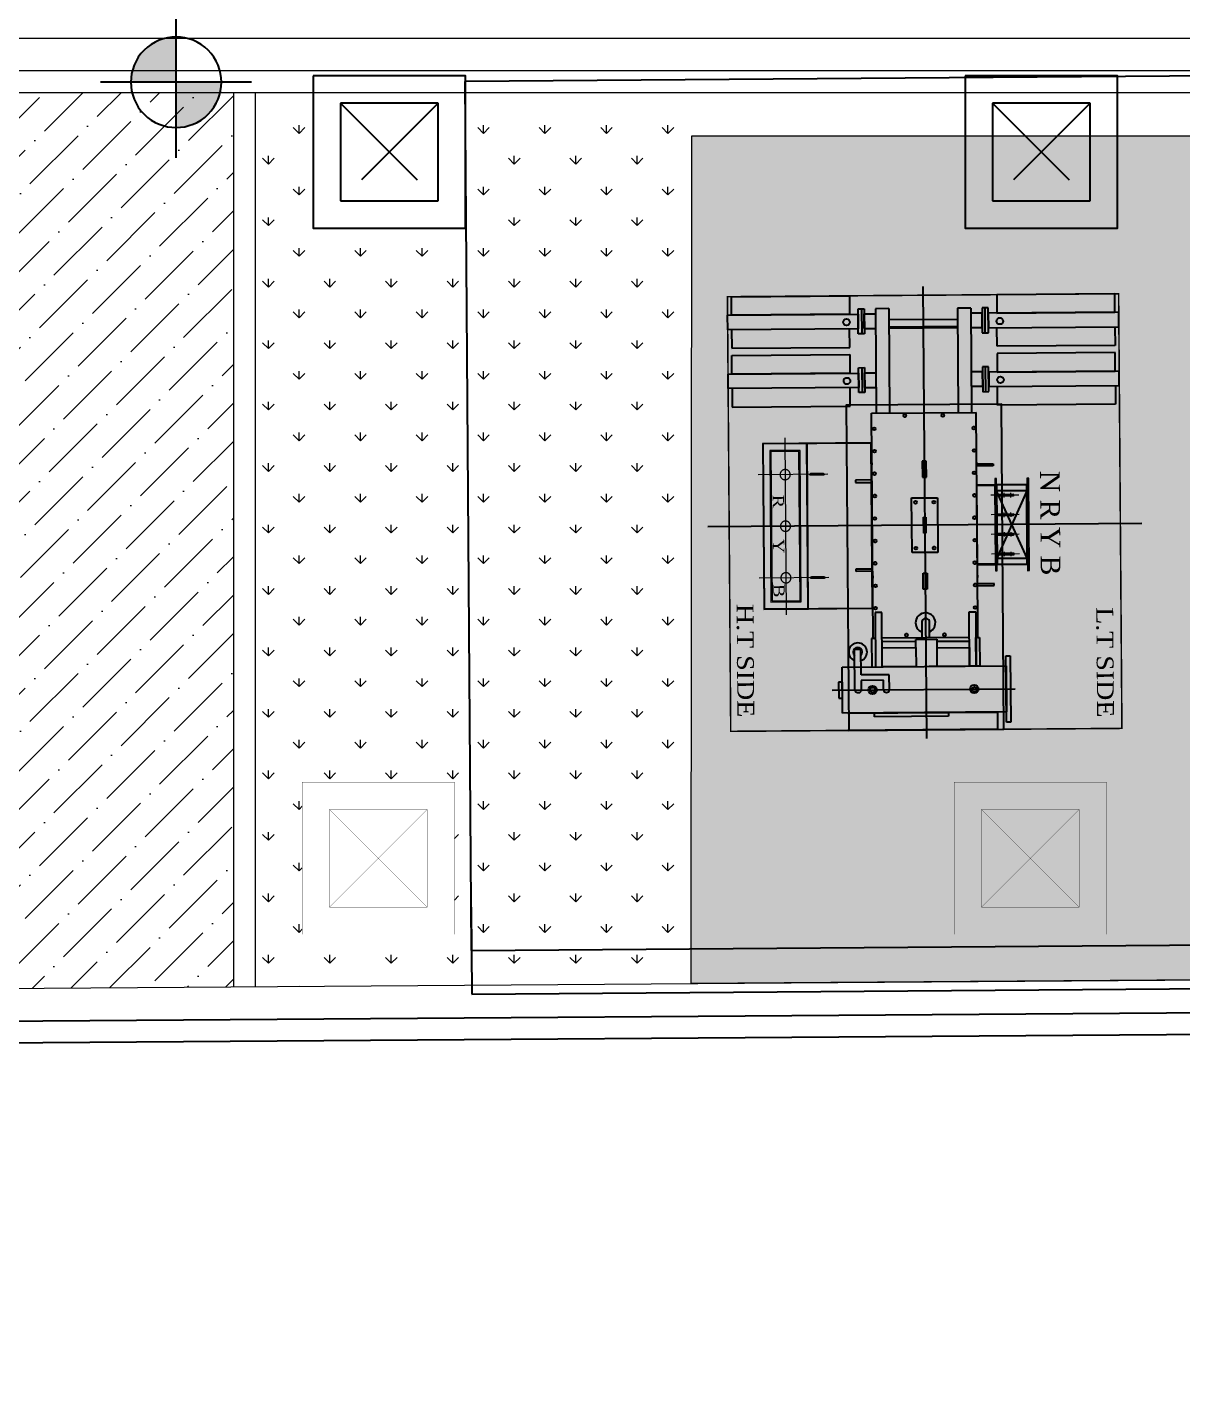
# Model space of a CAD drawing. Header units: millimetres. Extents: x 7964926 to 16080295, y -6277184 to -2986664.
# Drawn here: x 8028654 to 8033966, y -3153237 to -3146985 of the extents above; entities that cross this region are included whole.
import ezdxf
from ezdxf.enums import TextEntityAlignment as Align

# ---------------------------------------------------------------- set-up
doc = ezdxf.new("R2010")
doc.units = ezdxf.units.MM
doc.header["$LTSCALE"] = 2000
doc.header["$MEASUREMENT"] = 0
for name, pattern in [('( Hidden )', [0.375, 0.25, -0.125]), ('CENTER2', [1.125, 0.75, -0.125, 0.125, -0.125]), ('HIDDEN', [0.375, 0.25, -0.125])]:
    doc.linetypes.add(name, pattern=pattern)
for name, color, linetype in [('a-ele 0', 8, 'Continuous'), ('a-hatch', 8, 'Continuous'), ('EARTHPIT', 230, 'Continuous'), ('L-FL', 7, 'Continuous')]:
    doc.layers.add(name, color=color, linetype=linetype)
for name, color, linetype, lineweight in [('L - paving', 9, 'Continuous', 5), ('L-compound wall', 7, 'Continuous', 20), ('L-ELE 4', 27, 'Continuous', 9), ('L-kerb', 24, 'Continuous', 13), ('L-SHRUBS', 96, 'Continuous', 18), ('site equipment', 8, 'Continuous', 15)]:
    doc.layers.add(name, color=color, linetype=linetype, lineweight=lineweight)
doc.styles.add('Century Gothic', font='GOTHIC.TTF')
doc.styles.add('DUT', font='dutcheb.ttf')
doc.styles.get("Standard").update_dxf_attribs({"font": 'romans.shx', "width": 0.75})
doc.styles.add('TXT', font='dutcheb.ttf', dxfattribs={"width": 0.75, "height": 700})

# ---------------------------------------------------------------- blocks, each defined once
blk = doc.blocks.new('hv2')
at = {"layer": 'site equipment', "color": 252, "linetype": 'CENTER2', "ltscale": 1000}
for p, q in [((-774.8110310086095, -1527.249613139999), (-774.8110310086095, 50.95703860024254)), ((-393.584134542854, -279.9999999999879), (-1014.747295860672, -279.9999999999879)), ((57.84069811924798, -739.999999999988), (-1040.027420253032, -739.999999999988)), ((-393.5841345428538, -1199.999999999988), (-1014.747295860671, -1199.999999999988))]:
    blk.add_line(p, q, dxfattribs=at)
at = {"layer": 'site equipment', "color": 252, "linetype": 'HIDDEN', "ltscale": 1000}
for p, q in [((-433.3068889761393, -272.499999999988), (-547.6699407859755, -272.499999999988)), ((-433.3068889761393, -287.499999999988), (-547.6699407859755, -287.499999999988)), ((-433.3068889761391, -1192.499999999988), (-547.6699407859753, -1192.499999999988)), ((-433.3068889761391, -1207.499999999988), (-547.6699407859753, -1207.499999999988))]:
    blk.add_line(p, q, dxfattribs=at)
at = {"layer": 'site equipment', "color": 4}
for points in [[(-975.0000000000052, 1.19229e-11), (-5.1017e-12, 1.19229e-11), (-4.7748e-12, -1479.999999999988), (-975.0000000000048, -1479.999999999988)], [(-974.8110310086099, 1.19229e-11), (-574.8110310086098, 1.19229e-11), (-574.8110310086098, -1479.999999999988), (-974.8110310086096, -1479.999999999988)], [(-967.3110310086099, -7.499999999988077), (-582.3110310086098, -7.499999999988077), (-582.3110310086098, -1472.499999999988), (-967.3110310086096, -1472.499999999988)], [(-909.8110310086099, -64.99999999998808), (-639.8110310086098, -64.99999999998808), (-639.8110310086098, -1414.999999999988), (-909.8110310086096, -1414.999999999988)], [(-899.81103100861, -74.99999999998806), (-649.8110310086098, -74.99999999998806), (-649.8110310086098, -1404.999999999988), (-899.8110310086098, -1404.999999999988)]]:
    blk.add_lwpolyline(points, close=True, dxfattribs=at)
at = {"layer": 'site equipment', "color": 8, "linetype": 'HIDDEN', "ltscale": 2000}
blk.add_lwpolyline([(-967.5000000000052, -7.499999999988077), (-7.500000000005103, -7.499999999988077), (-7.500000000005103, -1472.499999999988), (-967.5000000000048, -1472.499999999988)], close=True, dxfattribs=at)
for centre in [(-774.8110310086099, -279.9999999999881), (-774.8110310086098, -739.999999999988), (-774.8110310086098, -1199.999999999988)]:
    blk.add_circle(centre, 45.3651914144866, dxfattribs=at)
at = {"layer": 'site equipment', "color": 252, "linetype": 'HIDDEN', "ltscale": 1000}
for centre, start, end in [((-547.6699407859755, -279.999999999988), 90, 270), ((-433.3068889761393, -279.999999999988), 270, 90), ((-547.6699407859753, -1199.999999999988), 90, 270), ((-433.3068889761391, -1199.999999999988), 270, 90)]:
    blk.add_arc(centre, 7.5, start, end, dxfattribs=at)
blk = doc.blocks.new('lv1')
at = {"layer": 'site equipment', "color": 8, "linetype": 'CENTER2', "ltscale": 1000}
for p, q in [((-674.9999999999937, 90.00000000003695), (-674.9999999999937, 340.000000000024)), ((-499.9999999999977, 90.00000000003698), (-499.9999999999977, 340.0000000000241)), ((-325.0000000000018, 90.00000000003705), (-325.0000000000018, 340.0000000000241)), ((-149.9999999999971, 90.00000000003706), (-149.9999999999971, 340.0000000000241)), ((-695.0000000000003, 225.0000000000464), (-654.9999999999965, 225.0000000000464)), ((-695.0000000000001, 165.0000000000193), (-654.9999999999962, 165.0000000000193)), ((-519.9999999999953, 225.0000000000464), (-480.0000000000003, 225.0000000000464)), ((-519.9999999999953, 165.0000000000194), (-480.0000000000003, 165.0000000000194)), ((-344.9999999999994, 225.0000000000465), (-304.9999999999957, 225.0000000000465)), ((-344.9999999999994, 165.0000000000194), (-304.9999999999956, 165.0000000000194)), ((-169.9999999999947, 225.0000000000465), (-129.9999999999995, 225.0000000000465)), ((-169.9999999999947, 165.0000000000195), (-129.9999999999995, 165.0000000000195))]:
    blk.add_line(p, q, dxfattribs=at)
at = {"layer": 'site equipment', "color": 252, "linetype": 'HIDDEN', "ltscale": 1000}
for p, q in [((-685.0000000000013, 232.5000000000412), (-664.9999999999952, 232.5000000000412)), ((-685.0000000000013, 217.5000000000173), (-664.9999999999952, 217.5000000000173)), ((-685.0000000000013, 172.500000000014), (-664.9999999999952, 172.500000000014)), ((-685.0000000000013, 157.5000000000245), (-664.9999999999952, 157.5000000000245)), ((-509.9999999999966, 232.5000000000412), (-489.9999999999991, 232.5000000000412)), ((-509.9999999999966, 217.5000000000174), (-489.999999999999, 217.5000000000174)), ((-509.9999999999966, 172.5000000000141), (-489.999999999999, 172.5000000000141)), ((-509.9999999999966, 157.5000000000246), (-489.999999999999, 157.5000000000246)), ((-335.0000000000006, 232.5000000000413), (-314.9999999999944, 232.5000000000413)), ((-335.0000000000006, 217.5000000000174), (-314.9999999999944, 217.5000000000174)), ((-335.0000000000006, 172.5000000000141), (-314.9999999999944, 172.5000000000141)), ((-335.0000000000006, 157.5000000000246), (-314.9999999999944, 157.5000000000246)), ((-159.9999999999959, 232.5000000000413), (-139.9999999999983, 232.5000000000413)), ((-159.9999999999959, 217.5000000000174), (-139.9999999999983, 217.5000000000174)), ((-159.9999999999959, 172.5000000000143), (-139.9999999999983, 172.5000000000143)), ((-159.9999999999959, 157.5000000000246), (-139.9999999999983, 157.5000000000246))]:
    blk.add_line(p, q, dxfattribs=at)
at = {"layer": 'site equipment', "color": 150}
for points in [[(-825.0000000000017, 305.0000000000367), (1.9291e-12, 305.0000000000367), (1.9362e-12, 290.0000000000473), (-825.0000000000017, 290.0000000000473)], [(-769.9999999999997, 290.0000000000471), (-55, 290.0000000000471), (-55, 20.00000000002839), (-769.9999999999997, 20.00000000002839)], [(-825.0000000000014, 20.00000000002819), (2.0286e-12, 20.00000000002819), (2.0286e-12, 5.000000000038794), (-825.0000000000014, 5.000000000038794)], [(-825.0000000000014, 5.000000000038568), (2.0322e-12, 5.000000000038568), (2.0322e-12, 3.08376e-11), (-825.0000000000014, 3.08376e-11)]]:
    blk.add_lwpolyline(points, close=True, dxfattribs=at)
at = {"layer": 'site equipment', "color": 252, "linetype": 'HIDDEN', "ltscale": 1000}
for points in [[(-765.0000000000003, 290.0000000000471), (-59.99999999999942, 290.0000000000471), (-59.99999999999942, 20.00000000002839), (-765.0000000000003, 20.00000000002839)], [(-685.0000000000013, 290.0000000000471), (-685.0000000000013, 140.0000000000138), (-664.9999999999952, 140.0000000000138), (-664.9999999999952, 290.0000000000472)], [(-509.9999999999966, 290.0000000000472), (-509.9999999999966, 140.0000000000138), (-489.999999999999, 140.0000000000138), (-489.999999999999, 290.0000000000472)], [(-335.0000000000006, 290.0000000000472), (-335.0000000000006, 140.0000000000139), (-314.9999999999944, 140.0000000000139), (-314.9999999999944, 290.0000000000472)], [(-159.9999999999959, 290.0000000000473), (-159.9999999999959, 140.0000000000139), (-139.9999999999983, 140.0000000000139), (-139.9999999999983, 290.0000000000473)]]:
    blk.add_lwpolyline(points, close=True, dxfattribs=at)
blk = doc.blocks.new('E222')
at = {"layer": 'a-ele 0'}
for p, q in [((-9.313226e-10, 200, 0.5319265347188662), (9.313226e-10, 4199.777950156479, 0.5319265347188662)), ((1217.931764754467, 3114.507116033696), (1217.93177369982, 3199.778120626695)), ((1217.93177369982, 3199.778120626695), (1760.711001856252, 3199.778071916197)), ((1760.711001856252, 3199.778071916197), (1760.710992909037, 3114.507067323663)), ((2099.683193087578, 3240.116467801389), (2099.682974769734, 1159.439777281135)), ((2438.655381682329, 3199.778000780847), (2438.655372736976, 3114.506996188779)), ((2981.434175845236, 3199.777952069417), (2438.655381682329, 3199.778000780847)), ((2981.434166898951, 3114.506947476417), (2981.434175845236, 3199.777952069417)), ((1800.370657638646, 3024.448979842942), (1800.370669693686, 3139.334788314998)), ((1800.370669693686, 3139.334788314998), (1828.37750260625, 3139.33478537621)), ((1816.040122134611, 3139.334786671214), (1816.040110079572, 3024.448978198692)), ((1828.37750260625, 3139.33478537621), (1828.377490552142, 3024.448976904154)), ((1880.260258829221, 3139.334779932629), (1880.260208387859, 2658.640194245148)), ((1941.925288506783, 3139.334773462266), (1880.260258829221, 3139.334779932629)), ((1941.925288506783, 3139.334773462266), (1941.925238069147, 2658.640187774785)), ((2257.441082349047, 3139.334740355145), (2257.441031910479, 2658.64015466813)), ((2319.106112027541, 3139.334733886179), (2257.441082349047, 3139.334740355145)), ((2319.106112027541, 3139.334733886179), (2319.106061589904, 2658.640148198232)), ((2370.988868250512, 3139.33472844027), (2370.988856195472, 3024.448919969146)), ((2398.995701161213, 3139.334725501482), (2370.988868250512, 3139.33472844027)), ((2383.326248722151, 3139.334727146197), (2383.326236668043, 3024.448918675538)), ((2398.995689108968, 3024.448917030357), (2398.995701161213, 3139.334725501482)), ((1199.682958794757, 3047.508476857096), (1199.682965827174, 3114.507117949426)), ((1199.682965827174, 3114.507117949426), (1800.370667087845, 3114.507063161582)), ((1760.710992909037, 3114.507067323663), (1217.931764754467, 3114.507116033696)), ((1800.370667087845, 3114.507063161582), (1800.370660058223, 3047.508422067389)), ((1828.377493031323, 3048.099890370853), (1828.377500125207, 3115.683871910442)), ((1828.377500125207, 3115.683871910442), (1880.260256345384, 3115.683866467793)), ((2257.441076903604, 3087.435325779487), (1941.925283060409, 3087.435358884279)), ((2370.988865766674, 3115.683814976364), (2319.106109543703, 3115.683820419945)), ((2370.988858676516, 3048.099833433516), (2370.988865766674, 3115.683814976364)), ((2398.995698558167, 3114.507000348997), (2398.995691526681, 3047.508359254338)), ((2999.68296582438, 3114.506945562084), (2398.995698558167, 3114.507000348997)), ((2438.655372736976, 3114.506996188779), (2981.434166898951, 3114.506947476417)), ((2999.682958794758, 3047.508304466959), (2999.68296582438, 3114.506945562084)), ((1800.370660058223, 3047.508422067389), (1199.682958794757, 3047.508476857096)), ((1217.93175772205, 3047.508474941831), (1217.931748776696, 2962.237470346969)), ((1760.710976929404, 2962.237421635538), (1760.710985879414, 3047.508426230401)), ((1828.377490552142, 3024.448976904154), (1800.370657638646, 3024.448979842942)), ((1828.377493031323, 3048.099890370853), (1880.260249255225, 3048.099884926342)), ((2257.441073409282, 3054.135653284379), (1941.925279565155, 3054.135686390102)), ((2257.44107277412, 3048.099845348392), (1941.925278933719, 3048.099878452719)), ((2370.988858676516, 3048.099833433516), (2319.106102454476, 3048.099838878028)), ((2370.988856195472, 3024.448919969146), (2398.995689108968, 3024.448917030357)), ((2398.995691526681, 3047.508359254338), (2999.682958794758, 3047.508304466959)), ((2438.655356757343, 2962.237350500189), (2438.655365706422, 3047.508355095051)), ((2981.434159869328, 3047.508306383621), (2981.43415092025, 2962.237301788759)), ((1217.931748776696, 2962.237470346969), (1760.710976929404, 2962.237421635538)), ((2981.43415092025, 2962.237301788759), (2438.655356757343, 2962.237350500189)), ((1217.931736355647, 2843.856798781548), (1217.931745302863, 2929.127803374082)), ((1217.931745302863, 2929.127803374082), (1760.710973457433, 2929.127754662186)), ((1760.710973457433, 2929.127754662186), (1760.710964508354, 2843.856750070583)), ((2438.65535328351, 2929.127683527768), (2438.655344336294, 2843.856678933837)), ((2981.434147447348, 2929.127634814941), (2438.65535328351, 2929.127683527768)), ((2981.434138499201, 2843.856630223338), (2981.434147447348, 2929.127634814941)), ((1199.682930395938, 2776.858159603086), (1199.682937426493, 2843.856800696347)), ((1199.682937426493, 2843.856800696347), (1800.370638688095, 2843.856745907571)), ((1760.710964508354, 2843.856750070583), (1217.931736355647, 2843.856798781548)), ((1800.370629239827, 2753.798662589863), (1800.370641294867, 2868.68447106285)), ((1800.370638688095, 2843.856745907571), (1800.370631657541, 2776.858104813844)), ((1800.370641294867, 2868.68447106285), (1828.377474207431, 2868.684468123131)), ((1816.040093735791, 2868.684469417669), (1816.04008167889, 2753.798660945147)), ((1828.377474207431, 2868.684468123131), (1828.377462153323, 2753.798659650609)), ((1828.377464634366, 2777.44957311824), (1828.377471726388, 2845.033554658294)), ((1828.377471726388, 2845.033554658294), (1880.260227948427, 2845.033549215645)), ((2370.988837369718, 2845.033497723285), (2319.106081144884, 2845.033503167331)), ((2370.988839850761, 2868.684411187656), (2370.988827796653, 2753.798602716998)), ((2370.988830278628, 2777.449516181369), (2370.988837369718, 2845.033497723285)), ((2398.995672764257, 2868.684408249334), (2370.988839850761, 2868.684411187656)), ((2383.326220323332, 2868.684409892187), (2383.32620826643, 2753.798601420131)), ((2398.995660710149, 2753.798599777278), (2398.995672764257, 2868.684408249334)), ((2398.995670157485, 2843.856683096383), (2398.995663127862, 2776.858042001259)), ((2999.682937427424, 2843.856628309004), (2398.995670157485, 2843.856683096383)), ((2438.655344336294, 2843.856678933837), (2981.434138499201, 2843.856630223338)), ((2999.682930397801, 2776.85798721388), (2999.682937427424, 2843.856628309004)), ((1800.370631657541, 2776.858104813844), (1199.682930395938, 2776.858159603086)), ((1217.931729323231, 2776.858157687821), (1217.931720376015, 2691.58715309389)), ((1760.710948532447, 2691.587104382459), (1760.710957478732, 2776.858108978253)), ((1828.377462153323, 2753.798659650609), (1800.370629239827, 2753.798662589863)), ((1828.377464634366, 2777.44957311824), (1880.260220856406, 2777.449567673728)), ((2370.988830278628, 2777.449516181369), (2319.106074053794, 2777.449521624018)), ((2370.988827796653, 2753.798602716998), (2398.995660710149, 2753.798599777278)), ((2398.995663127862, 2776.858042001259), (2999.682930397801, 2776.85798721388)), ((2438.655328358524, 2691.58703324711), (2438.655337307602, 2776.858037841507)), ((2981.434131468646, 2776.857989131008), (2981.434122521431, 2691.586984535679)), ((1217.931720376015, 2691.58715309389), (1760.710948532447, 2691.587104382459)), ((2981.434122521431, 2691.586984535679), (2438.655328358524, 2691.58703324711)), ((1858.892343590036, 1622.547282085754), (1858.892452305183, 2658.640196487308)), ((1858.892452305183, 2658.640196487308), (2340.473817673512, 2658.640145958401)), ((2340.473717198707, 1701.066858318634), (2340.473817673512, 2658.640145958401)), ((1858.892428306863, 2429.944915990346), (1858.892427339219, 2420.724565173499)), ((2090.610700855963, 2436.109949508682), (2090.610693084076, 2362.03941790387)), ((2108.755522424355, 2436.10994760599), (2090.610700855963, 2436.109949508682)), ((2108.755514650606, 2362.039416000247), (2108.755522424355, 2436.10994760599)), ((2340.473793677054, 2429.944865459577), (2340.473792711273, 2420.724514642265)), ((2340.473792778328, 2421.366957225837), (2416.339229838923, 2421.366949266289)), ((2416.339228959754, 2412.965597799979), (2340.473791895434, 2412.965605760459)), ((2416.339229838923, 2421.366949266289), (2416.339228959754, 2412.965597799979)), ((1782.460541930981, 2351.715668676421), (1782.460540738888, 2340.353199780919)), ((1858.892420100979, 2351.715660657268), (1782.460541930981, 2351.715668676421)), ((1782.460540738888, 2340.353199780919), (1858.892418906092, 2340.353191760835)), ((2090.610693084076, 2362.03941790387), (2108.755514650606, 2362.039416000247)), ((2340.473786481656, 2361.350991347339), (2340.473787362688, 2369.752342812717)), ((2040.109376818873, 2015.93090470694), (2040.109403192066, 2267.280713625252)), ((2040.109403192066, 2267.280713625252), (2159.256784657017, 2267.280701125041)), ((2159.256784657017, 2267.280701125041), (2159.256758285687, 2015.930892204866)), ((2570.158813824877, 2296.586830321234), (2430.799322413281, 1986.899157351814)), ((2570.158781330102, 1986.899142727721), (2430.799354908988, 2296.586844944395)), ((3098.50843874272, 2141.51548270043), (1100.857722734101, 2141.69609090453)), ((2094.55805975385, 2104.829084170982), (2094.558067473583, 2178.382522733882)), ((2094.558067473583, 2178.382522733882), (2104.808101720177, 2178.382521659136)), ((2104.808101720177, 2178.382521659136), (2104.808094002307, 2104.829083097167)), ((2104.808094002307, 2104.829083097167), (2094.55805975385, 2104.829084170982)), ((2159.256758285687, 2015.930892204866), (2040.109376818873, 2015.93090470694)), ((1782.460497838445, 1931.496003723703), (1782.460499028675, 1942.858472619671)), ((1782.460499028675, 1942.858472619671), (1858.892377199605, 1942.858464600053)), ((1858.892376007512, 1931.495995703153), (1782.460497838445, 1931.496003723703)), ((1858.892373791896, 1910.383125004824), (1858.89237259794, 1899.020656107459)), ((2090.610639054328, 1847.101658225991), (2090.610646824353, 1921.172189829871)), ((2090.610646824353, 1921.172189829871), (2108.755468392745, 1921.172187925782)), ((2108.755468392745, 1921.172187925782), (2108.755460618995, 1847.101656320505)), ((2340.473739160225, 1910.38307447359), (2340.473737968132, 1899.020605575759)), ((2108.755460618995, 1847.101656320505), (2090.610639054328, 1847.101658225991)), ((2416.339172013104, 1870.245941577945), (2340.473734950647, 1870.245949537028)), ((2340.473734069616, 1861.844598072115), (2416.33917113021, 1861.844590112101)), ((2416.33917113021, 1861.844590112101), (2416.339172013104, 1870.245941577945)), ((1868.299328527413, 1741.099135558121), (1868.29930226691, 1490.828656879719)), ((1898.437260845676, 1741.099132395815), (1868.299328527413, 1741.099135558121)), ((1898.437234585173, 1490.828653716948), (1898.437260845676, 1741.099132395815)), ((2083.758124915883, 1624.571436276659), (2083.758133013733, 1701.737191747874)), ((2117.595824766904, 1624.571432727389), (2117.595832862891, 1701.73718819581)), ((2300.928790324368, 1490.828611484729), (2300.928816582076, 1741.099090162199)), ((2300.928816582076, 1741.099090162199), (2331.066748902202, 1741.099086999427)), ((2331.066748902202, 1741.099086999427), (2331.066722641699, 1490.828608322423)), ((2339.8433216298, 1622.547231621109), (2339.843329867348, 1701.046923900023)), ((1771.671071859077, 1385.996684863232), (1771.671091368422, 1571.921967554837)), ((1801.885709264315, 1571.921964385081), (1771.671091368422, 1571.921967554837)), ((1801.885696994141, 1454.981361763086), (1801.885709264315, 1571.921964385081)), ((1851.077637735754, 1622.547282906715), (1851.07762391679, 1490.828658686485)), ((1868.299316088669, 1622.547281099017), (1851.077637735754, 1622.547282906715)), ((1898.437243768945, 1578.350205349736), (2054.546436962672, 1578.350188969169)), ((1898.437243768945, 1578.350205349736), (2054.546436962672, 1578.350188969169)), ((1898.437248618342, 1624.571455722675), (2300.928804357536, 1624.571413490455)), ((2054.54643995408, 1606.859705048613), (1898.437246757559, 1606.859721429646)), ((2054.546436962672, 1578.350188969169), (2054.546427779831, 1490.828637337312)), ((2054.54643995408, 1606.859705048613), (2054.546440922655, 1616.091967260465)), ((2054.546440922655, 1616.091967260465), (2150.854506338947, 1616.091957155615)), ((2054.546436962672, 1578.350188969169), (2054.54643995408, 1606.859705048613)), ((2150.854506338947, 1616.091957155615), (2150.854493197054, 1490.828627231531)), ((2150.854502220638, 1576.821354246698), (2300.928799345158, 1576.821338498499)), ((2150.854502220638, 1576.821354246698), (2300.928799345158, 1576.821338498499)), ((2300.928802338429, 1605.330854580272), (2150.854505212047, 1605.330870326608)), ((2300.928799345158, 1576.821338498499), (2300.928790324368, 1490.828611484729)), ((2300.928799345158, 1576.821338498499), (2300.928802338429, 1605.330854580272)), ((2331.066722641699, 1490.828608322423), (2331.066736462526, 1622.547232541255)), ((2331.066736462526, 1622.547232541255), (2348.288414811715, 1622.54723073449)), ((2348.288414811715, 1622.54723073449), (2348.288400992752, 1490.828606515191)), ((2468.740478742868, 1232.211063432973), (2468.740300898441, 1537.262443203479)), ((2468.740300898441, 1537.262443203479), (2488.102546839975, 1537.262441171799)), ((2488.102546839975, 1537.262441171799), (2488.102724683471, 1232.211061401293)), ((1715.292282647453, 1279.168984490912), (1715.292304855771, 1490.828672934789)), ((1715.292304855771, 1490.828672934789), (2468.898991244846, 1490.82859386038)), ((1930.9142528316, 1454.981348225381), (1801.885696994141, 1454.981361763086)), ((2054.546427779831, 1490.828637337312), (1898.437234586104, 1490.828653717879)), ((1930.914245550521, 1385.6073031025), (1930.9142528316, 1454.981348225381)), ((2300.928790324368, 1490.828611484729), (2114.275414886884, 1490.828631069511)), ((2331.066722641699, 1490.828608322423), (2300.928790324368, 1490.828611484729)), ((2348.288400992752, 1490.828606515191), (2331.066722641699, 1490.828608322423)), ((2468.898991244846, 1490.82859386038), (2468.898969035596, 1279.168905417435)), ((1668.00305966381, 1385.607330688741), (2509.893281549216, 1385.84698809497)), ((1697.667295756749, 1422.366014956962), (1697.667288004421, 1348.47871136805)), ((1715.292297674343, 1422.366013108287), (1697.667295756749, 1422.366014956962)), ((1715.292289920151, 1348.478709517978), (1715.292297674343, 1422.366013108287)), ((1904.215830094181, 1429.365781136788), (1801.885694308206, 1429.365791874006)), ((1801.885694308206, 1429.365791874006), (1801.885689208284, 1380.765120349824)), ((1904.215825502761, 1385.587205446325), (1904.215830094181, 1429.365781136788)), ((1697.667288004421, 1348.47871136805), (1715.292289920151, 1348.478709517978)), ((2468.898969035596, 1279.168905417435), (1715.292282647453, 1279.168984490912)), ((1738.670428606681, 1279.168982037343), (2427.621423449367, 1279.168909747619)), ((1862.019598226994, 1261.738179408945), (1862.019600057043, 1279.168969095219)), ((1862.019600057043, 1279.168969095219), (2201.881676507182, 1279.16893343348)), ((2201.881674679928, 1261.738143747207), (1862.019598226994, 1261.738179408945)), ((2201.881676507182, 1279.16893343348), (2201.881674679928, 1261.738143747207)), ((2427.621423449367, 1279.168909747619), (2427.621624969877, 1199.778001938015)), ((2427.621624969877, 1199.778001938015), (1738.670630127191, 1199.77807422867)), ((2488.102724683471, 1232.211061401293), (2468.740478742868, 1232.211063432973)), ((0, 400), (0, 200)), ((0, 200), (24399.68297478184, 200)), ((0, 200), (1.8626451e-09, 0)), ((1.8626451e-09, 0), (24399.68297478184, 1.8626451e-09))]:
    blk.add_line(p, q, dxfattribs=at)
blk.add_lwpolyline([(5265.740086928941, 4199.777950155549), (9.313226e-10, 4199.777950156479)], dxfattribs=at)
at = {"layer": 'a-ele 0', "const_width": 7.142857142857138}
blk.add_lwpolyline([(2999.682974771597, 3199.777950155083), (2999.682974769734, 1199.777950154617), (1199.682974767871, 1199.778122542891), (1199.682974773459, 3199.778122541029)], close=True, dxfattribs=at)
at = {"layer": 'a-ele 0'}
for points in [[(2456.606969948858, 1199.777998896781), (2456.606917141937, 2696.462870398537), (1742.759786917828, 2696.462945302017), (1742.759839724749, 1199.778073798865)], [(2423.057165845297, 2326.128015511204), (2423.057127123699, 1957.083522457629), (2340.473744061775, 1957.083531121723), (2340.473782785237, 2326.128024175763)], [(2423.057165574283, 2323.547284790315), (2423.057127394713, 1959.664253176655), (2340.47374433279, 1959.664261842146), (2340.47378251236, 2323.547293456272)], [(2570.158816649579, 2323.547269349452), (2430.799357732758, 2323.547283972148), (2430.799319553189, 1959.66425235942), (2570.158778467216, 1959.66423773719)], [(2570.158781330102, 1986.899142727721), (2570.158813824877, 2296.586830321234), (2430.799354908988, 2296.586844944395), (2430.799322413281, 1986.899157351814)]]:
    blk.add_lwpolyline(points, close=True, dxfattribs=at)
for centre, radius in [((1746.773044167087, 3078.514959583059), 15.20655701395585), ((2452.593313924037, 3078.514885522425), 15.20655701395585), ((1746.773015768267, 2807.86464232998), 15.20655701395585), ((2452.59328552708, 2807.86456826888), 15.20655701395585), ((2012.31989381928, 2646.381787996274), 6.551734426947488), ((2187.046373587102, 2646.381769661326), 6.551734426947488), ((1870.528364192694, 2587.000277081039), 6.551734426947488), ((2328.83789075166, 2587.000228993129), 6.551734426947488), ((1870.528353361413, 2483.771048256662), 6.551734426947488), ((2328.837879919447, 2483.771000167821), 6.551734426947488), ((1870.5283425292, 2380.541819429956), 6.551734426947488), ((2328.837869090028, 2380.541771339718), 6.551734426947488), ((1870.528331696055, 2277.312590603251), 6.551734426947488), ((2057.170865622349, 2247.235588971991), 6.551734426947488), ((2142.195318019949, 2247.235580049921), 6.551734426947488), ((2328.837858257815, 2277.312542513945), 6.551734426947488), ((1870.528320864774, 2174.083361775149), 6.551734426947488), ((2328.837847426534, 2174.083313686773), 6.551734426947488), ((1870.528310032561, 2070.854132950306), 6.551734426947488), ((2328.837836595252, 2070.854084860999), 6.551734426947488), ((2057.17084345594, 2035.976025779731), 6.551734426947488), ((2142.19529585354, 2035.976016858592), 6.551734426947488), ((1870.52829920128, 1967.624904123135), 6.551734426947488), ((2328.837825761177, 1967.624856033828), 6.551734426947488), ((1870.528288369067, 1864.395675297361), 6.551734426947488), ((2328.837814931758, 1864.395627207123), 6.551734426947488), ((1870.528277539648, 1761.166446470656), 6.551734426947488), ((2328.837804098613, 1761.166398381814), 6.551734426947488), ((2012.319787889719, 1636.829836170189), 6.551734426947488), ((2187.04626765661, 1636.829817836173), 6.551734426947488), ((1853.861855532042, 1385.652469807304), 19.16929937034325), ((1853.861855532042, 1385.652469807304), 11.42710720835466), ((2321.765481459908, 1385.847007833421), 19.16929937034325), ((2322.395590524189, 1385.21610009484), 10.76904385756561)]:
    blk.add_circle(centre, radius, dxfattribs=at)
for centre, radius, start, end in [((2099.683033616282, 1692.515797802247), 45.51054229855274, 293.1784750724349, 249.5177699841931), ((2100.676982135512, 1694.079113323707), 18.57131176696781, 24.35320244413424, 155.6467854952563), ((1787.305012471974, 1560.068469257094), 42.15438257618036, 290.2360066593729, 248.2305297985195), ((1786.547768720426, 1559.921706386376), 20.98369806079599, 316.9657097681678, 224.8493661717761), ((1787.882311061025, 1389.756593551487), 16.64155010426409, 193.0578657699858, 327.2957576669405), ((1917.564470554702, 1386.347784586251), 13.3702956334257, 183.2610730576536, 356.8251875404556)]:
    blk.add_arc(centre, radius, start, end, dxfattribs=at)
at = {"layer": 'a-ele 0', "zscale": 0.5161461441302725}
for name, p, xscale, yscale, rotation in [('hv2', (1858.892357975244, 1759.657681522891), -0.5161461448296933, 0.5161461434327065, 179.9999940296186), ('lv1', (2580.481698105112, 1928.695468010846), -0.5161461441312016, 0.5161461434327066, 89.99999408131039)]:
    blk.add_blockref(name, p, dxfattribs=dict(at, xscale=xscale, yscale=yscale, rotation=rotation))
at = {"layer": 'a-ele 0', "style": 'TXT'}
blk.add_text('N R Y B', height=90.32557522279767, rotation=269.9999940235845, dxfattribs=at).set_placement((2677.247137100436, 2147.143199407496), align=Align.MIDDLE_CENTER)
at = {"layer": 'a-ele 0', "style": 'DUT'}
for s, height, rotation, width, p in [('  R      Y      B', 51.61461441325729, 269.9999940235845, 1.199999999999999, (1400.613837655633, 2333.968571222387, -6.84889426183e-05)), ('H.T SIDE', 77.42192161954084, 269.9943657342569, 1.1, (1231.225869498216, 1785.372144498397)), ('L.T SIDE', 77.42192161954084, 269.9943657342569, 1.1, (2886.077630074695, 1758.086378494277))]:
    blk.add_text(s, height=height, rotation=rotation, dxfattribs=dict(at, width=width)).set_placement(p)
blk = doc.blocks.new('CU-1')
at = {"layer": 'EARTHPIT', "color": 7, "const_width": 1}
for points in [[(-349.9999999990687, 350), (-349.9999999990687, -350), (350, -350), (350, 350)], [(-224.9999999990687, 225), (-224.9999999990687, -225), (225, -225), (225, 225)]]:
    blk.add_lwpolyline(points, close=True, dxfattribs=at)
at = {"layer": 'EARTHPIT', "color": 253, "const_width": 1}
for points in [[(-224.9999999990687, -225), (225, 225)], [(-224.9999999990687, 225), (225, -225)]]:
    blk.add_lwpolyline(points, dxfattribs=at)
blk = doc.blocks.new('GI-1')
at = {"layer": 'EARTHPIT', "color": 8, "linetype": '( Hidden )'}
for p, q in [((-225, 225), (224.9999999990687, -225)), ((224.9999999990687, 225), (-225, -225))]:
    blk.add_line(p, q, dxfattribs=at)
at = {"layer": 'EARTHPIT', "color": 7}
blk.add_lwpolyline([(-350, 350), (-350, -350), (349.9999999990687, -350), (349.9999999990687, 350)], close=True, dxfattribs=at)
at = {"layer": 'EARTHPIT', "color": 7, "linetype": '( Hidden )'}
blk.add_lwpolyline([(-225, 225), (-225, -225), (224.9999999990687, -225), (224.9999999990687, 225)], close=True, dxfattribs=at)
blk = doc.blocks.new('finish lvl')
h = blk.add_hatch(color=256)
edge = h.paths.add_edge_path()
edge.add_ellipse((0.03779312691722225, 0.003030802937928456), major_axis=(-0.030468540123942, 0.030468540123942), ratio=0.9999999999984531, start_angle=-45.0000000000443, end_angle=45.00000000010281)
edge.add_line((-0.005295895751714852, 0.003030802937701083), (0.03779312691722236, 0.003030802937701083))
edge.add_line((0.03779312691722225, 0.003030802937928456), (0.03779312691722225, 0.04611982560686556))
edge = h.paths.add_edge_path()
edge.add_ellipse((0.03779312691722225, 0.003030802937928456), major_axis=(-0.030468540123909, 0.030468540123909), ratio=0.9999999999995983, start_angle=134.9999999999885, end_angle=224.999999999953)
edge.add_line((0.0808821495866141, 0.003030802938383204), (0.03779312691767689, 0.003030802938383204))
edge.add_line((0.03779312691722225, 0.003030802937928456), (0.03779312691722225, -0.04005821973088135))
for p, q in [((0.03779312691676751, 0.07484584072017242), (0.03779312691722225, -0.06878423484386076)), ((-0.03402191086343009, 0.00303080293815583), (0.4857257542894331, 0.003030802937473709))]:
    blk.add_line(p, q)
blk.add_ellipse((0.037793126917677, 0.00303080293815583), major_axis=(-0.030468540123953, 0.030468540123953), ratio=0.9999999999978331, start_param=1.570796326794534, end_param=7.85398163397412)
at = {"layer": 'L-FL'}
for tag, p in [('%%P0.00', (0.1256311287966128, 0.03566715156830469)), ('FIN.LVL.', (0.1074625354408454, -0.1030079454646966))]:
    blk.add_attdef(tag, p, '', height=0.08000000000000004, dxfattribs=at)

msp = doc.modelspace()

# ---------------------------------------------------------------- hatches: boundary and pattern name
at = {"layer": 'a-hatch'}
h = msp.add_hatch(dxfattribs=at)
h.set_pattern_fill('TRIANG', color=251, scale=500)
h.set_pattern_definition([(59.99999999999999, (0, 0), (-93.74999981849642, 162.3797631047911), [93.75, -93.75]), (120, (0, 0), (-187.4999998184964, 1.047911618590192e-07), [93.74999999999999, -93.74999999999999]), (0, (-46.875, 81.1898815), (93.75, 162.379763), [93.75, -93.75])])
h.paths.add_polyline_path([(8031711.253577098, -3151385.561062782), (8053776.253577096, -3151227.695508309), (8053776.253577095, -3147484.965179923), (8031711.253577098, -3147484.965179923)])
at = {"layer": 'L - paving'}
h = msp.add_hatch(dxfattribs=at)
h.set_pattern_fill('ANSI36', color=37, scale=1000)
h.set_pattern_definition([(45, (-66999.18142207712, -4262.856492862105), (66.29126073623884, 243.0679560328757), [312.5, -62.5, 0, -62.5])])
h.paths.add_polyline_path([(8028402.285093624, -3151409.235304539), (8029602.285093624, -3151400.64982231), (8029602.285093624, -3147284.96646662), (8028402.285093622, -3147284.96646662)])
at = {"layer": 'L-SHRUBS'}
h = msp.add_hatch(dxfattribs=at)
h.set_pattern_fill('GRASS', color=256, scale=200)
h.set_pattern_definition([(90, (0, 0), (-141.4213562, 141.4213562), [37.5, -245.3427126]), (45, (0, 0), (-141.4213562373095, 141.4213562373095), [37.5, -162.5]), (135, (0, 0), (-141.4213562373095, -141.4213562373095), [37.5, -162.5])])
edge = h.paths.add_edge_path()
edge.add_line((8031710.864541716, -3147374.578551162), (8031289.552188724, -3147374.578551162))
edge.add_ellipse((8031203.743653522, -3147287.612160286), major_axis=(-121.8905276107907, 8.304043267926543), ratio=0.9999999999801303, start_angle=93.89758136373621, end_angle=138.5134074135546, ccw=False)
edge.add_ellipse((8031203.743653522, -3147287.612160286), major_axis=(-121.8905276107907, 8.304043267926543), ratio=0.9999999999801303, start_angle=49.281334239526984, end_angle=93.89758136373621, ccw=False)
edge.add_line((8031117.93511832, -3147374.578551162), (8029685, -3147374.578551162))
edge.add_line((8029702.285093624, -3147374.578551162), (8029702.285093624, -3151397.787994901))
edge.add_line((8029703.570958577, -3151397.03128599), (8031712.150406669, -3151388.44852601))
edge.add_line((8031712.150406669, -3151388.44852601), (8031710.864541716, -3147374.578551162))
h.paths.add_polyline_path([(8030044.316016262, -3150584.580577617), (8030044.316016262, -3151034.580577617), (8030494.316016261, -3151034.580577617), (8030494.316016261, -3150584.580577617)], flags=0)
h.paths.add_polyline_path([(8029919.316016262, -3150459.580577617), (8029919.316016262, -3151159.580577617), (8030619.316016261, -3151159.580577617), (8030619.316016261, -3150459.580577617)], flags=16)
edge = h.paths.add_edge_path(flags=0)
edge.add_line((8030044.316016262, -3151034.580577617), (8030494.316016261, -3150584.580577617))
edge = h.paths.add_edge_path(flags=0)
edge.add_line((8030044.316016262, -3150584.580577617), (8030494.316016261, -3151034.580577617))
h.paths.add_polyline_path([(8029969.895063576, -3147334.580577617), (8029969.895063576, -3147909.580577617), (8030669.895063575, -3147909.580577617), (8030669.895063575, -3147334.580577617)])
edge = h.paths.add_edge_path(flags=0)
edge.add_line((8030094.895063576, -3147334.580577617), (8030544.895063575, -3147784.580577617))
edge = h.paths.add_edge_path(flags=16)
edge.add_line((8030544.895063575, -3147334.580577617), (8030094.895063576, -3147784.580577617))

# ---------------------------------------------------------------- linework, layer by layer
at = {"layer": 'L-compound wall'}
msp.add_line((8024762.969591998, -3151435.273036674), (8063759.216478847, -3151156.27171616), dxfattribs=at)
at = {"layer": 'L-compound wall', "color": 7, "lineweight": 25}
msp.add_line((8024764.140387053, -3151585.26849918), (8063758.986169734, -3151306.277202962), dxfattribs=at)
at = {"layer": 'L-compound wall', "lineweight": 25}
msp.add_lwpolyline([(8175893.586245873, -3077164.374301981), (7980862.945159239, -3077508.090668121), (7978305.124828079, -3097896.607832287), (7976331.01029449, -3114636.526972916), (7971810.414036102, -3151672.070342278), (7992932.742771153, -3151954.453417468), (8024764.788228069, -3151685.265464583), (8063758.699941444, -3151406.280851228), (8108734.296880024, -3151866.177734863), (8174286.973501227, -3153236.992930519), (8175095.256693388, -3114965.032729664), (8270296.784206889, -3115122.376169953), (8270280.009804663, -3116338.856435483), (8274728.881882717, -3116451.333088821), (8275279.372631292, -3076529.724445269), (8270829.795642485, -3076468.367926075)], close=True, dxfattribs=at)
msp.add_lwpolyline([(8270829.928331669, -3076468.36793568), (8270829.928331386, -3076468.367935676), (8175893.718934774, -3077164.374311582), (7980863.07784814, -3077508.090677722), (7978305.25751698, -3097896.607841888), (7976331.142983392, -3114636.526982518), (7971810.546725001, -3151672.070351879), (7992932.875460055, -3151954.45342707), (8024764.920916971, -3151685.265474184), (8063758.832630344, -3151406.280860829), (8108734.429568924, -3151866.177744464), (8174287.106190126, -3153236.992940121), (8175095.389382288, -3114965.032739266), (8270296.916895788, -3115122.376179554), (8270280.142493565, -3116338.856445082)], dxfattribs=at)
at = {"layer": 'L-ELE 4'}
for points in [[(8029602.285093624, -3147284.96646662), (8029602.285093624, -3151400.64982231)], [(8029702.285093624, -3147284.96646662), (8029702.285093624, -3151397.787994901)]]:
    msp.add_lwpolyline(points, dxfattribs=at)
msp.add_lwpolyline([(8031711.190326478, -3147484.965291394), (8053776.190326475, -3147484.965291394), (8053776.634068131, -3151227.692786059), (8031709.448718239, -3151385.573975767)], close=True, dxfattribs=at)
at = {"layer": 'L-kerb'}
for p, q in [((8024462.019715818, -3147034.96646662), (8030668.472045073, -3147034.96646662)), ((8024482.152404722, -3147034.96646662), (8034407.003503628, -3147034.96646662)), ((7997922.285093628, -3147184.96646662), (8061976.253577091, -3147184.96646662)), ((7998882.152404722, -3147184.96646662), (8061976.253577091, -3147184.966466618)), ((7997602.2866899, -3147284.96646662), (8061976.253577091, -3147284.96646662))]:
    msp.add_line(p, q, dxfattribs=at)

# ---------------------------------------------------------------- block references
at = {"rotation": 0.4322431287525199}
msp.add_blockref('E222', (8030700.155145597, -3151434.010376885), dxfattribs=at)
at = {"layer": 'EARTHPIT'}
for name, p in [('GI-1', (8030319.895063576, -3147559.580577617)), ('GI-1', (8033319.895063576, -3147559.580577617)), ('CU-1', (8030269.316016261, -3150809.580577617)), ('CU-1', (8033269.316016261, -3150809.580577617))]:
    msp.add_blockref(name, p, dxfattribs=at)
at = {"layer": 'L-FL', "ltscale": 0.5}
ref = msp.add_blockref('finish lvl', (8029324.200388442, -3147421.096304697), dxfattribs=dict(at, xscale=-4835.363999980464, yscale=4835.363999980464, zscale=4835.363999980464, rotation=269.999789463032))
ref.add_attrib('FIN.LVL.', 'TOK', (8029261.276083813, -3146920.903626612, 1.858061185515393e-06), dxfattribs={"ltscale": 0.5, "height": 426.2420098618888, "rotation": 89.99978954498512, "style": 'Century Gothic'})
ref.add_attrib('%%P0.00', '+100.075', (8029922.130713503, -3146959.243948143), dxfattribs={"ltscale": 0.5, "height": 426.2420098618888, "rotation": 89.99978954498512, "style": 'Century Gothic'})

doc.saveas('drawing.dxf')
